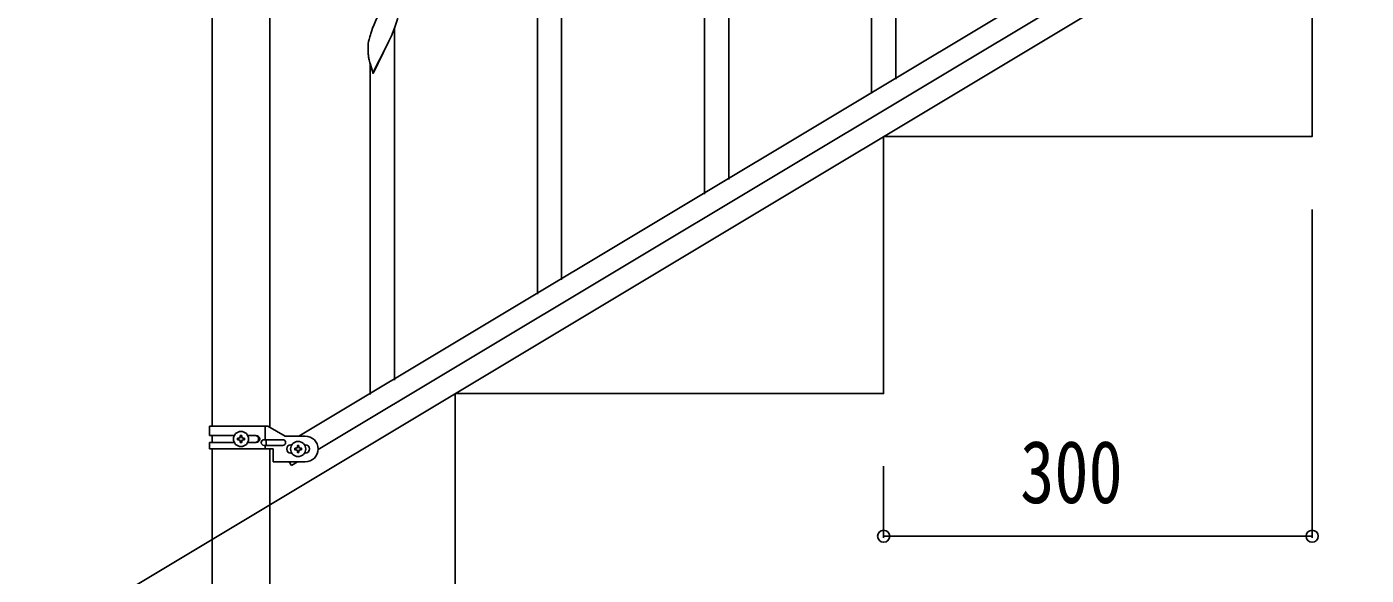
# Model space of a CAD drawing. Units: millimetres, scale not verified. Extents: x -4143 to 4140, y -2900 to 2898.
# Drawn here: x -1694 to -756, y -1900 to -1516 of the extents above; entities that cross this region are included whole.
import ezdxf
from ezdxf.enums import TextEntityAlignment as Align

# ---------------------------------------------------------------- set-up
doc = ezdxf.new("R2010")
doc.units = ezdxf.units.MM
doc.header["$LTSCALE"] = 10
doc.layers.add('0-3_YKK_A1', color=4, linetype='Continuous')
doc.layers.add('0-4_YKK_D', color=6, linetype='Continuous')
doc.styles.add('ＭＳ ゴシック', font='')
doc.styles.get('ＭＳ ゴシック').set_extended_font_data('MS Gothic')

msp = doc.modelspace()

# ---------------------------------------------------------------- linework, layer by layer
at = {"layer": '0-3_YKK_A1'}
for p, q in [((-1564.22, -1022.5), (-1564.22, -1795.37)), ((-1523.72, -1796.16), (-1523.72, -1022.5)), ((-1102.47, -1562.22), (-1102.47, -1202.43)), ((-1085.47, -1552.23), (-1085.47, -1202.43)), ((-697.97, -1319.09), (-1503.55, -1802.37)), ((-684.4, -1328.44), (-1489.98, -1811.72)), ((-1336.47, -1702.82), (-1336.47, -1343.03)), ((-1319.47, -1692.84), (-1319.47, -1343.03)), ((-1202.47, -1622.53), (-1202.47, -1375.85)), ((-1219.47, -1632.75), (-1219.47, -1401.15)), ((-1693.97, -1952.5), (-793.97, -1412.5)), ((-1436.47, -1763.14), (-1436.47, -1516.98)), ((-1453.47, -1773.22), (-1453.47, -1541.75)), ((-1393.97, -1952.5), (-1393.97, -1772.5)), ((-1565.97, -1795.37), (-1525.1, -1795.37)), ((-1565.97, -1801.87), (-1565.97, -1795.37)), ((-1527, -1804.87), (-1527, -1795.37)), ((-1525.1, -1795.37), (-1512.97, -1802.37)), ((-1548.65, -1801.87), (-1565.97, -1801.87)), ((-1565.97, -1811.37), (-1565.97, -1806.87)), ((-1548.65, -1806.87), (-1565.97, -1806.87)), ((-1564.22, -1801.87), (-1564.22, -1806.87)), ((-1545.41, -1804.85), (-1546.37, -1804.85)), ((-1542.53, -1803.89), (-1541.57, -1803.89)), ((-1533.38, -1801.87), (-1539.3, -1801.87)), ((-1533.38, -1806.87), (-1539.3, -1806.87)), ((-1514.77, -1804.87), (-1527.85, -1804.87)), ((-1514.77, -1808.87), (-1527.85, -1808.87)), ((-1527, -1811.37), (-1527, -1808.87)), ((-1526.45, -1808.87), (-1526.45, -1804.87)), ((-1498.97, -1802.37), (-1512.97, -1802.37)), ((-1508.97, -1808.37), (-1508.34, -1808.37)), ((-1499.6, -1808.37), (-1498.97, -1808.37)), ((-1565.97, -1811.37), (-1521.47, -1811.37)), ((-1564.22, -1811.37), (-1564.22, -1952.5)), ((-1523.72, -1952.5), (-1523.72, -1811.37)), ((-1521.47, -1811.37), (-1521.47, -1820.37)), ((-1508.97, -1814.37), (-1508.34, -1814.37)), ((-1505.41, -1810.89), (-1506.37, -1810.89)), ((-1502.53, -1811.85), (-1501.57, -1811.85)), ((-1499.6, -1814.37), (-1498.97, -1814.37)), ((-1498.97, -1820.37), (-1521.47, -1820.37)), ((-1508.69, -1822.95), (-1510.24, -1820.37)), ((-1504.4, -1820.37), (-1508.69, -1822.95))]:
    msp.add_line(p, q, dxfattribs=at)
for points in [[(-1393.97, -1772.5), (-1093.97, -1772.5), (-1093.97, -1592.5), (-793.97, -1592.5), (-793.97, -1412.5), (-493.97, -1412.5)], [(-1437.07, -1485.68), (-1444.3, -1500.54), (-1444.46, -1500.87), (-1447.46, -1506.86), (-1448.57, -1509.18), (-1449.69, -1511.61), (-1450.77, -1514.11), (-1451.8, -1516.64), (-1452.37, -1518.16)], [(-1436.22, -1515.79), (-1435.51, -1513.78), (-1435.04, -1512.3), (-1434.49, -1510.36), (-1434.16, -1508.94), (-1433.89, -1507.58), (-1433.7, -1506.26)], [(-1451.63, -1547.9), (-1442.41, -1529.7), (-1440.46, -1525.72), (-1439.79, -1524.29), (-1438.68, -1521.85), (-1437.4, -1518.83), (-1436.22, -1515.79)], [(-1454.97, -1528.54), (-1455.01, -1529.35), (-1455.02, -1529.75), (-1455, -1531.61), (-1454.97, -1532.62), (-1454.92, -1533.56), (-1454.84, -1534.72)], [(-1454.33, -1524.54), (-1454.62, -1525.93), (-1454.84, -1527.26)], [(-1453.4, -1521.16), (-1453.84, -1522.63), (-1454.33, -1524.54)], [(-1453.72, -1540.87), (-1453.36, -1542.13), (-1451.52, -1548.27), (-1444.3, -1533.41), (-1444.13, -1533.08)], [(-1454.25, -1538.72), (-1454.04, -1539.66), (-1453.72, -1540.87)], [(-1546.37, -1804.85), (-1546.37, -1803.89), (-1545.41, -1803.89)], [(-1544.45, -1802.93), (-1544.45, -1801.97), (-1543.49, -1801.97), (-1543.49, -1802.93)], [(-1543.49, -1805.81), (-1543.49, -1806.77), (-1544.45, -1806.77), (-1544.45, -1805.81)], [(-1541.57, -1803.89), (-1541.57, -1804.85), (-1542.53, -1804.85)], [(-1503.49, -1809.93), (-1503.49, -1808.97), (-1504.45, -1808.97), (-1504.45, -1809.93)], [(-1506.37, -1810.89), (-1506.37, -1811.85), (-1505.41, -1811.85)], [(-1504.45, -1812.81), (-1504.45, -1813.77), (-1503.49, -1813.77), (-1503.49, -1812.81)], [(-1501.57, -1811.85), (-1501.57, -1810.89), (-1502.53, -1810.89)]]:
    msp.add_lwpolyline(points, dxfattribs=at)
for centre in [(-1543.97, -1804.37), (-1503.97, -1811.37)]:
    msp.add_circle(centre, 5.3, dxfattribs=at)
for centre, radius, start, end in [((-1377.73, -1545.41), 79.46, 159.94312, 162.23488), ((-1422.98, -1531.15), 32.09, 173.04137, 175.33313), ((-1415, -1531.27), 39.99, 184.955, 187.24675), ((-1394.21, -1527.02), 61.18, 188.73798, 191.02974), ((-1545.41, -1802.93), 0.96, 270, 0), ((-1545.41, -1805.81), 0.96, 0, 90), ((-1542.53, -1802.93), 0.96, 180, 270), ((-1542.53, -1805.81), 0.96, 90, 180), ((-1534.13, -1804.37), 2.5, 270, 90), ((-1533.38, -1804.37), 2.5, 270, 90), ((-1527.85, -1806.87), 2, 90, 270), ((-1514.77, -1806.87), 2, 270, 90), ((-1508.97, -1811.37), 3, 90, 270), ((-1505.41, -1809.93), 0.96, 270, 0), ((-1502.53, -1809.93), 0.96, 180, 270), ((-1498.97, -1811.37), 9, 270, 90), ((-1498.97, -1811.37), 3, 270, 90), ((-1505.41, -1812.81), 0.96, 0, 90), ((-1502.53, -1812.81), 0.96, 90, 180)]:
    msp.add_arc(centre, radius, start, end, dxfattribs=at)
at = {"layer": '0-4_YKK_D'}
for p, q in [((-793.97, -1643.5), (-793.97, -1873.5)), ((-1093.97, -1823.5), (-1093.97, -1873.5)), ((-1093.97, -1872.5), (-793.97, -1872.5))]:
    msp.add_line(p, q, dxfattribs=at)
for centre in [(-1093.97, -1872.5), (-793.97, -1872.5)]:
    msp.add_circle(centre, 4.25, dxfattribs=at)

# ---------------------------------------------------------------- texts
at = {"layer": '0-4_YKK_D', "style": 'ＭＳ ゴシック', "width": 0.8}
msp.add_text('300', height=43.99, dxfattribs=at).set_placement((-998.37, -1862.5), align=Align.BOTTOM_LEFT)

doc.saveas('drawing.dxf')
